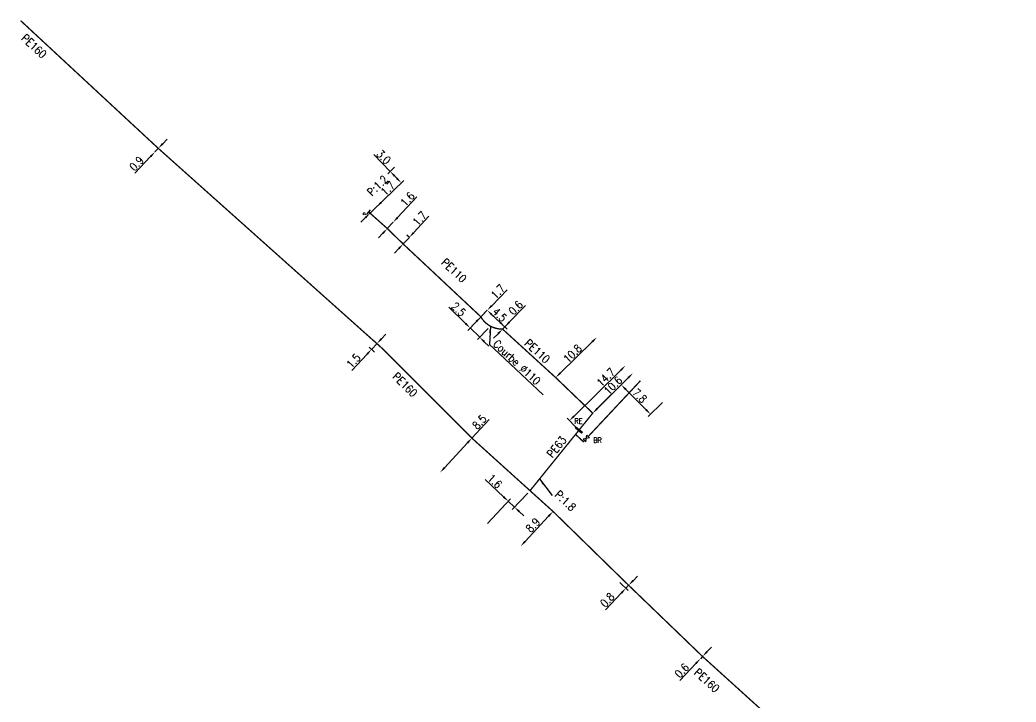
# Model space of a CAD drawing. Header units: millimetres. Extents: x 115991 to 117009, y 129000 to 129990.
# Drawn here: x 115999.9 to 116186.6, y 129501.2 to 129629.1 of the extents above; entities that cross this region are included whole.
import ezdxf
from ezdxf.enums import TextEntityAlignment as Align

# ---------------------------------------------------------------- set-up
doc = ezdxf.new("R2010")
doc.units = ezdxf.units.MM
doc.header["$PDMODE"] = 34
doc.linetypes.add('L_25_PE', pattern=[2000, 1000, 1000])
doc.linetypes.add('L_RAC_PE', pattern=[3.5, 2, -1.5])
doc.layers.get('0').update_dxf_attribs({"linetype": 'CONTINUOUS'})
doc.layers.get('DEFPOINTS').update_dxf_attribs({"linetype": 'CONTINUOUS'})
for name, color, linetype in [('L_150', 1, 'CONTINUOUS'), ('L_300', 7, 'CONTINUOUS'), ('L_340', 7, 'CONTINUOUS')]:
    doc.layers.add(name, color=color, linetype=linetype)
doc.layers.add('L_170', color=7, linetype='CONTINUOUS', plot=False)
doc.styles.add('G_ROMANS', font='ROMANS.SHX', dxfattribs={"width": 0.75})
doc.styles.get("Standard").update_dxf_attribs({"font": 'romans.shx', "width": 0.85})
doc.dimstyles.get("Standard").update_dxf_attribs({"dimtxt": 1.5, "dimasz": 1.2, "dimexe": 0.625, "dimexo": 0.625, "dimgap": 0.25, "dimtad": 1, "dimdec": 1, "dimzin": 0, "dimdsep": 46, "dimtxsty": 'Standard', "dimcen": -0.5, "dimadec": 0, "dimazin": 0, "dimtfac": 1, "dimtdec": 1, "dimtmove": 0, "dimatfit": 3, "dimfxl": 0, "dimtolj": 1, "dimtzin": 0, "dimarcsym": 0})

# ---------------------------------------------------------------- blocks, each defined once
blk = doc.blocks.new('*D108')
at = {"layer": 'DEFPOINTS', "color": 0, "linetype": 'Continuous', "transparency": 16777216}
for p in [(116066.71, 129594.03), (116065.49, 129592.85), (116065.49, 129592.85)]:
    blk.add_point(p, dxfattribs=at)
at = {"layer": 'L_340', "color": 0, "linetype": 'Continuous', "lineweight": -2, "transparency": 16777216}
for p, q in [((116067.58, 129594.87), (116070.59, 129597.78)), ((116065.49, 129592.85), (116066.71, 129594.03)), ((116064.63, 129592.02), (116063.77, 129591.18))]:
    blk.add_line(p, q, dxfattribs=at)
at = {"layer": 'L_340', "color": 0, "linetype": 'Continuous', "transparency": 16777216}
for points in [[(116067.44, 129595.01), (116067.72, 129594.73), (116066.71, 129594.03)], [(116064.49, 129592.16), (116064.77, 129591.87), (116065.49, 129592.85)]]:
    blk.add_solid(points, dxfattribs=at)
at = {"layer": 'L_340', "color": 0, "linetype": 'Continuous', "transparency": 16777216, "insert": (116068.82, 129597.46), "char_height": 1.5, "attachment_point": 5, "rotation": 44.0933}
blk.add_mtext('\\A1;1.7', dxfattribs=at)
blk = doc.blocks.new('*D109')
at = {"layer": 'DEFPOINTS', "color": 0, "linetype": 'Continuous', "transparency": 16777216}
for p in [(116069.26, 129600.68), (116070.52, 129601.89), (116065.49, 129592.85)]:
    blk.add_point(p, dxfattribs=at)
at = {"layer": 'L_340', "color": 0, "linetype": 'Continuous', "lineweight": -2, "transparency": 16777216}
for p, q in [((116069.26, 129600.68), (116066.22, 129603.82)), ((116070.07, 129601.46), (116068.81, 129600.24)), ((116065.94, 129593.29), (116071.8, 129598.96)), ((116070.51, 129599.38), (116070.1, 129599.82))]:
    blk.add_line(p, q, dxfattribs=at)
at = {"layer": 'L_340', "color": 0, "linetype": 'Continuous', "transparency": 16777216}
for points in [[(116070.24, 129599.95), (116069.95, 129599.68), (116069.26, 129600.68)], [(116070.66, 129599.52), (116070.37, 129599.25), (116071.35, 129598.52)]]:
    blk.add_solid(points, dxfattribs=at)
at = {"layer": 'L_340', "color": 0, "linetype": 'Continuous', "transparency": 16777216, "insert": (116068.04, 129603.37), "char_height": 1.5, "attachment_point": 5, "rotation": 314.0933}
blk.add_mtext('\\A1;3.0', dxfattribs=at)
blk = doc.blocks.new('*D110')
at = {"layer": 'DEFPOINTS', "color": 0, "linetype": 'Continuous', "transparency": 16777216}
for p in [(116069.82, 129591.14), (116069.82, 129591.14), (116068.73, 129589.97)]:
    blk.add_point(p, dxfattribs=at)
at = {"layer": 'L_150', "color": 0, "linetype": 'Continuous', "lineweight": -2, "transparency": 16777216}
for p, q in [((116070.64, 129592.02), (116074.25, 129595.89)), ((116068.73, 129589.97), (116069.82, 129591.14)), ((116067.91, 129589.09), (116067.09, 129588.21))]:
    blk.add_line(p, q, dxfattribs=at)
at = {"layer": 'L_150', "color": 0, "linetype": 'Continuous', "transparency": 16777216}
for points in [[(116070.49, 129592.15), (116070.79, 129591.88), (116069.82, 129591.14)], [(116067.77, 129589.23), (116068.06, 129588.95), (116068.73, 129589.97)]]:
    blk.add_solid(points, dxfattribs=at)
at = {"layer": 'L_150', "color": 0, "linetype": 'Continuous', "transparency": 16777216, "insert": (116072.5, 129595.48), "char_height": 1.5, "attachment_point": 5, "rotation": 47.0138}
blk.add_mtext('\\A1;1.6', dxfattribs=at)
blk = doc.blocks.new('*D111')
at = {"layer": 'DEFPOINTS', "color": 0, "linetype": 'Continuous', "transparency": 16777216}
for p in [(116072.86, 129588.32), (116073.37, 129587.84), (116072.21, 129586.6)]:
    blk.add_point(p, dxfattribs=at)
at = {"layer": 'L_150', "color": 0, "linetype": 'Continuous', "lineweight": -2, "transparency": 16777216}
for p, q in [((116073.68, 129589.2), (116076.54, 129592.26)), ((116071.75, 129587.03), (116071.24, 129587.51)), ((116071.69, 129587.08), (116072.86, 129588.32)), ((116072.91, 129588.27), (116072.4, 129588.75)), ((116070.87, 129586.21), (116070.05, 129585.33))]:
    blk.add_line(p, q, dxfattribs=at)
at = {"layer": 'L_150', "color": 0, "linetype": 'Continuous', "transparency": 16777216}
for points in [[(116073.53, 129589.33), (116073.82, 129589.06), (116072.86, 129588.32)], [(116070.73, 129586.34), (116071.02, 129586.07), (116071.69, 129587.08)]]:
    blk.add_solid(points, dxfattribs=at)
at = {"layer": 'L_150', "color": 0, "linetype": 'Continuous', "transparency": 16777216, "insert": (116074.79, 129591.85), "char_height": 1.5, "attachment_point": 5, "rotation": 46.8716}
blk.add_mtext('\\A1;1.7', dxfattribs=at)
blk = doc.blocks.new('*D112')
at = {"layer": 'DEFPOINTS', "color": 0, "linetype": 'Continuous', "transparency": 16777216}
for p in [(116087.45, 129574.65), (116087.45, 129574.65), (116086.27, 129573.43)]:
    blk.add_point(p, dxfattribs=at)
at = {"layer": 'L_150', "color": 0, "linetype": 'Continuous', "lineweight": -2, "transparency": 16777216}
for p, q in [((116088.29, 129575.51), (116091.21, 129578.51)), ((116086.27, 129573.43), (116087.45, 129574.65)), ((116085.44, 129572.56), (116084.6, 129571.7))]:
    blk.add_line(p, q, dxfattribs=at)
at = {"layer": 'L_150', "color": 0, "linetype": 'Continuous', "transparency": 16777216}
for points in [[(116088.15, 129575.65), (116088.43, 129575.37), (116087.45, 129574.65)], [(116085.29, 129572.7), (116085.58, 129572.43), (116086.27, 129573.43)]]:
    blk.add_solid(points, dxfattribs=at)
at = {"layer": 'L_150', "color": 0, "linetype": 'Continuous', "transparency": 16777216, "insert": (116089.45, 129578.14), "char_height": 1.5, "attachment_point": 5, "rotation": 45.8703}
blk.add_mtext('\\A1;1.7', dxfattribs=at)
blk = doc.blocks.new('*D113')
at = {"layer": 'DEFPOINTS', "color": 0, "linetype": 'Continuous', "transparency": 16777216}
for p in [(116087.45, 129574.65), (116090.33, 129571.13), (116090.75, 129571.56)]:
    blk.add_point(p, dxfattribs=at)
at = {"layer": 'L_150', "color": 0, "linetype": 'Continuous', "lineweight": -2, "transparency": 16777216}
for p, q in [((116091.58, 129572.42), (116094.63, 129575.56)), ((116087.91, 129574.22), (116091.2, 129571.14)), ((116090.33, 129571.13), (116090.75, 129571.56)), ((116089.49, 129570.27), (116088.66, 129569.41))]:
    blk.add_line(p, q, dxfattribs=at)
at = {"layer": 'L_150', "color": 0, "linetype": 'Continuous', "transparency": 16777216}
for points in [[(116091.44, 129572.56), (116091.73, 129572.28), (116090.75, 129571.56)], [(116089.35, 129570.41), (116089.64, 129570.13), (116090.33, 129571.13)]]:
    blk.add_solid(points, dxfattribs=at)
at = {"layer": 'L_150', "color": 0, "linetype": 'Continuous', "transparency": 16777216, "insert": (116092.8, 129575.12), "char_height": 1.5, "attachment_point": 5, "rotation": 45.8703}
blk.add_mtext('\\A1;0.6', dxfattribs=at)
blk = doc.blocks.new('L_340_07')
at = {"color": 0, "linetype": 'Continuous', "const_width": 0.25, "flags": 128}
blk.add_lwpolyline([(0, 0), (1.25, 0)], dxfattribs=at)
at = {"color": 0, "linetype": 'Continuous', "flags": 128}
blk.add_lwpolyline([(1.25, -0.5), (1.25, 0.5)], dxfattribs=at)
at = {"color": 0, "linetype": 'Continuous', "style": 'G_ROMANS', "width": 0.75, "flags": 3}
for tag, p in [('DEF_LEG', (0.72, -3.47)), ('DEF_COUP', (0.72, -5.97)), ('DEF_TYPE', (0.72, -8.47))]:
    blk.add_attdef(tag, text='', height=1.2, dxfattribs=at).set_placement(p, align=Align.MIDDLE)
blk = doc.blocks.new('L_300_12')
at = {"color": 0, "linetype": 'Continuous', "const_width": 0.497, "flags": 128}
blk.add_lwpolyline([(-0.25, 0, 1), (0.25, 0, 1)], format="xyb", close=True, dxfattribs=at)
at = {"color": 0, "linetype": 'Continuous', "style": 'G_ROMANS', "width": 0.75}
blk.add_text('P', height=1.5, dxfattribs=at).set_placement((0, 1.85), align=Align.MIDDLE)
at = {"color": 0, "linetype": 'Continuous', "style": 'G_ROMANS', "width": 0.75, "flags": 3}
for tag, p in [('DEF_COUP', (0, -7.5)), ('DEF_LEG', (0, -5)), ('DEF_TYPE', (0, -10))]:
    blk.add_attdef(tag, text='', height=1.2, dxfattribs=at).set_placement(p, align=Align.MIDDLE)
blk = doc.blocks.new('*D114')
at = {"layer": 'DEFPOINTS', "color": 0, "linetype": 'Continuous', "transparency": 16777216}
for p in [(116087.45, 129574.65), (116084.25, 129571.34), (116088.06, 129571.68)]:
    blk.add_point(p, dxfattribs=at)
at = {"layer": 'L_150', "color": 0, "linetype": 'Continuous', "lineweight": -2, "transparency": 16777216}
for p, q in [((116083.39, 129572.18), (116080.25, 129575.22)), ((116087.02, 129574.2), (116083.81, 129570.89)), ((116086.04, 129569.6), (116084.25, 129571.34)), ((116087.62, 129571.23), (116085.61, 129569.15)), ((116086.9, 129568.76), (116087.76, 129567.93))]:
    blk.add_line(p, q, dxfattribs=at)
at = {"layer": 'L_150', "color": 0, "linetype": 'Continuous', "transparency": 16777216}
for points in [[(116083.53, 129572.32), (116083.25, 129572.03), (116084.25, 129571.34)], [(116087.04, 129568.91), (116086.76, 129568.62), (116086.04, 129569.6)]]:
    blk.add_solid(points, dxfattribs=at)
at = {"layer": 'L_150', "color": 0, "linetype": 'Continuous', "transparency": 16777216, "insert": (116082.08, 129574.83), "char_height": 1.5, "attachment_point": 5, "rotation": 315.8703}
blk.add_mtext('\\A1;2.5', dxfattribs=at)
blk = doc.blocks.new('*D115')
at = {"layer": 'DEFPOINTS', "color": 0, "linetype": 'Continuous', "transparency": 16777216}
for p in [(116087.45, 129574.65), (116090.33, 129571.13), (116090.75, 129571.56)]:
    blk.add_point(p, dxfattribs=at)
at = {"layer": 'L_150', "color": 0, "linetype": 'Continuous', "lineweight": -2, "transparency": 16777216}
for p, q in [((116088.33, 129573.83), (116089.87, 129572.38)), ((116090.76, 129571.58), (116091.18, 129572.01))]:
    blk.add_line(p, q, dxfattribs=at)
at = {"layer": 'L_150', "color": 0, "linetype": 'Continuous', "transparency": 16777216}
for points in [[(116088.47, 129573.97), (116088.19, 129573.68), (116087.45, 129574.65)], [(116090.01, 129572.53), (116089.73, 129572.24), (116090.75, 129571.56)]]:
    blk.add_solid(points, dxfattribs=at)
at = {"layer": 'L_150', "color": 0, "linetype": 'Continuous', "transparency": 16777216, "insert": (116089.78, 129573.83), "char_height": 1.5, "attachment_point": 5, "rotation": 316.8716}
blk.add_mtext('\\A1;4.5', dxfattribs=at)
blk = doc.blocks.new('L_340_20')
at = {"linetype": 'Continuous'}
blk.add_hatch(color=0, dxfattribs=at).paths.add_polyline_path([(0.12, 0.75), (-0.12, 0.75), (-0.12, -0.75), (0.12, -0.75)])
at = {"color": 0, "linetype": 'Continuous'}
blk.add_lwpolyline([(-0.12, 0.75), (0.12, 0.75), (0.12, -0.75), (-0.12, -0.75)], close=True, dxfattribs=at)
at = {"color": 0, "linetype": 'Continuous', "width": 0.75}
for tag, height, flags, p in [('RE', 1, 8, (0, 2.19)), ('DEF_LEG', 1.2, 3, (0, -5)), ('DEF_COUP', 1.2, 3, (0, -7.5)), ('DEF_TYPE', 1.2, 3, (0, -10))]:
    blk.add_attdef(tag, text='', height=height, dxfattribs=dict(at, flags=flags)).set_placement(p, align=Align.MIDDLE)
blk = doc.blocks.new('L_300_09')
at = {"color": 0, "linetype": 'Continuous', "flags": 128}
blk.add_lwpolyline([(0.5, -0.38), (-0.5, 0.38), (-0.5, -0.38), (0.5, 0.38), (0.5, -0.38)], dxfattribs=at)
at = {"color": 0, "linetype": 'Continuous', "width": 0.75}
blk.add_attdef('NUM', text='', height=1, dxfattribs=at).set_placement((0, 1.69), align=Align.MIDDLE_CENTER)
at = {"color": 0, "linetype": 'Continuous', "width": 0.75, "flags": 3}
for tag, p in [('DEF_LEG', (0, -5)), ('DEF_COUP', (0, -7.5)), ('DEF_TYPE', (0, -10))]:
    blk.add_attdef(tag, text='', height=1.2, dxfattribs=at).set_placement(p, align=Align.MIDDLE)
blk = doc.blocks.new('*D198')
at = {"layer": 'DEFPOINTS', "color": 0, "linetype": 'Continuous', "transparency": 16777216}
for p in [(116065.77, 129567.33), (116067.82, 129567.47), (116066.8, 129566.37)]:
    blk.add_point(p, dxfattribs=at)
at = {"layer": 'L_150', "color": 0, "linetype": 'Continuous', "lineweight": -2, "transparency": 16777216}
for p, q in [((116067.37, 129567.89), (116066.34, 129568.85)), ((116067.62, 129569.3), (116068.44, 129570.18)), ((116066.34, 129566.8), (116065.32, 129567.76)), ((116066.8, 129568.43), (116065.77, 129567.33)), ((116064.95, 129566.46), (116062.08, 129563.4))]:
    blk.add_line(p, q, dxfattribs=at)
at = {"layer": 'L_150', "color": 0, "linetype": 'Continuous', "transparency": 16777216}
for points in [[(116067.47, 129569.44), (116067.76, 129569.16), (116066.8, 129568.43)], [(116064.8, 129566.59), (116065.1, 129566.32), (116065.77, 129567.33)]]:
    blk.add_solid(points, dxfattribs=at)
at = {"layer": 'L_150', "color": 0, "linetype": 'Continuous', "transparency": 16777216, "insert": (116062.38, 129565.17), "char_height": 1.5, "attachment_point": 5, "rotation": 46.8355}
blk.add_mtext('\\A1;1.5', dxfattribs=at)
blk = doc.blocks.new('*D199')
at = {"layer": 'DEFPOINTS', "color": 0, "linetype": 'Continuous', "transparency": 16777216}
for p in [(116084.58, 129550.7), (116078.64, 129544.27), (116078.64, 129544.27)]:
    blk.add_point(p, dxfattribs=at)
at = {"layer": 'L_150', "color": 0, "linetype": 'Continuous', "lineweight": -2, "transparency": 16777216}
for p, q in [((116084.58, 129550.7), (116087.8, 129554.2)), ((116079.46, 129545.15), (116083.76, 129549.82))]:
    blk.add_line(p, q, dxfattribs=at)
at = {"layer": 'L_150', "color": 0, "linetype": 'Continuous', "transparency": 16777216}
for points in [[(116083.61, 129549.96), (116083.91, 129549.69), (116084.58, 129550.7)], [(116079.31, 129545.29), (116079.6, 129545.02), (116078.64, 129544.27)]]:
    blk.add_solid(points, dxfattribs=at)
at = {"layer": 'L_150', "color": 0, "linetype": 'Continuous', "transparency": 16777216, "insert": (116085.99, 129553.71), "char_height": 1.5, "attachment_point": 5, "rotation": 47.3103}
blk.add_mtext('\\A1;8.5', dxfattribs=at)
blk = doc.blocks.new('*D200')
at = {"layer": 'DEFPOINTS', "color": 0, "linetype": 'Continuous', "transparency": 16777216}
for p in [(116099.79, 129536.96), (116093.72, 129530.45), (116093.72, 129530.45)]:
    blk.add_point(p, dxfattribs=at)
at = {"layer": 'L_150', "color": 0, "linetype": 'Continuous', "lineweight": -2, "transparency": 16777216}
blk.add_line((116098.97, 129536.08), (116094.54, 129531.33), dxfattribs=at)
at = {"layer": 'L_150', "color": 0, "linetype": 'Continuous', "transparency": 16777216}
for points in [[(116098.82, 129536.22), (116099.12, 129535.94), (116099.79, 129536.96)], [(116094.39, 129531.46), (116094.68, 129531.19), (116093.72, 129530.45)]]:
    blk.add_solid(points, dxfattribs=at)
at = {"layer": 'L_150', "color": 0, "linetype": 'Continuous', "transparency": 16777216, "insert": (116096.02, 129534.39), "char_height": 1.5, "attachment_point": 5, "rotation": 46.9969}
blk.add_mtext('\\A1;8.9', dxfattribs=at)
blk = doc.blocks.new('*D201')
at = {"layer": 'DEFPOINTS', "color": 0, "linetype": 'Continuous', "transparency": 16777216}
for p in [(116111.86, 129524.08), (116113.44, 129522.58), (116113.96, 129523.12)]:
    blk.add_point(p, dxfattribs=at)
at = {"layer": 'L_150', "color": 0, "linetype": 'Continuous', "lineweight": -2, "transparency": 16777216}
for p, q in [((116114.78, 129523.99), (116115.61, 129524.86)), ((116112.31, 129523.65), (116113.89, 129522.14)), ((116113.96, 129523.12), (116113.44, 129522.58)), ((116112.62, 129521.7), (116109.61, 129518.54))]:
    blk.add_line(p, q, dxfattribs=at)
at = {"layer": 'L_150', "color": 0, "linetype": 'Continuous', "transparency": 16777216}
for points in [[(116114.64, 129524.13), (116114.93, 129523.85), (116113.96, 129523.12)], [(116112.47, 129521.84), (116112.76, 129521.57), (116113.44, 129522.58)]]:
    blk.add_solid(points, dxfattribs=at)
at = {"layer": 'L_150', "color": 0, "linetype": 'Continuous', "transparency": 16777216, "insert": (116109.97, 129520.37), "char_height": 1.5, "attachment_point": 5, "rotation": 46.478}
blk.add_mtext('\\A1;0.8', dxfattribs=at)
blk = doc.blocks.new('*D202')
at = {"layer": 'DEFPOINTS', "color": 0, "linetype": 'Continuous', "transparency": 16777216}
for p in [(116095.48, 129540.85), (116091.41, 129538.86), (116087.07, 129534.27)]:
    blk.add_point(p, dxfattribs=at)
at = {"layer": 'L_150', "color": 0, "linetype": 'Continuous', "lineweight": -2, "transparency": 16777216}
for p, q in [((116090.53, 129539.69), (116087.1, 129542.92)), ((116087.5, 129534.72), (116091.83, 129539.32)), ((116092.57, 129537.77), (116091.41, 129538.86)), ((116095.05, 129540.4), (116092.14, 129537.31)), ((116093.44, 129536.94), (116094.32, 129536.12))]:
    blk.add_line(p, q, dxfattribs=at)
at = {"layer": 'L_150', "color": 0, "linetype": 'Continuous', "transparency": 16777216}
for points in [[(116090.67, 129539.83), (116090.39, 129539.54), (116091.41, 129538.86)], [(116093.58, 129537.09), (116093.31, 129536.8), (116092.57, 129537.77)]]:
    blk.add_solid(points, dxfattribs=at)
at = {"layer": 'L_150', "color": 0, "linetype": 'Continuous', "transparency": 16777216, "insert": (116088.88, 129542.62), "char_height": 1.5, "attachment_point": 5, "rotation": 316.6998}
blk.add_mtext('\\A1;1.6', dxfattribs=at)
blk = doc.blocks.new('*D203')
at = {"layer": 'DEFPOINTS', "color": 0, "linetype": 'Continuous', "transparency": 16777216}
for p in [(116120.73, 129557.82), (116107.23, 129555.38), (116118.07, 129555.17)]:
    blk.add_point(p, dxfattribs=at)
at = {"layer": 'L_150', "color": 0, "linetype": 'Continuous', "lineweight": -2, "transparency": 16777216}
for p, q in [((116107.67, 129555.82), (116113.01, 129561.13)), ((116113.41, 129559.84), (116117.22, 129556.02)), ((116120.29, 129557.37), (116117.63, 129554.73))]:
    blk.add_line(p, q, dxfattribs=at)
at = {"layer": 'L_150', "color": 0, "linetype": 'Continuous', "transparency": 16777216}
for points in [[(116113.55, 129559.98), (116113.27, 129559.7), (116112.57, 129560.69)], [(116117.37, 129556.16), (116117.08, 129555.88), (116118.07, 129555.17)]]:
    blk.add_solid(points, dxfattribs=at)
at = {"layer": 'L_150', "color": 0, "linetype": 'Continuous', "transparency": 16777216, "insert": (116116.03, 129558.64), "char_height": 1.5, "attachment_point": 5, "rotation": 314.8895}
blk.add_mtext('\\A1;7.8', dxfattribs=at)
blk = doc.blocks.new('*D205')
at = {"layer": 'DEFPOINTS', "color": 0, "linetype": 'Continuous', "transparency": 16777216}
for p in [(116114.74, 129562.86), (116114.74, 129562.86), (116107.23, 129555.38)]:
    blk.add_point(p, dxfattribs=at)
at = {"layer": 'L_150', "color": 0, "linetype": 'Continuous', "lineweight": -2, "transparency": 16777216}
blk.add_line((116108.08, 129556.23), (116113.89, 129562.01), dxfattribs=at)
at = {"layer": 'L_150', "color": 0, "linetype": 'Continuous', "transparency": 16777216}
for points in [[(116113.75, 129562.16), (116114.03, 129561.87), (116114.74, 129562.86)], [(116107.94, 129556.37), (116108.22, 129556.09), (116107.23, 129555.38)]]:
    blk.add_solid(points, dxfattribs=at)
at = {"layer": 'L_150', "color": 0, "linetype": 'Continuous', "transparency": 16777216, "insert": (116111.02, 129560.56), "char_height": 1.5, "attachment_point": 5, "rotation": 44.8895}
blk.add_mtext('\\A1;10.6', dxfattribs=at)
blk = doc.blocks.new('*D204')
at = {"layer": 'DEFPOINTS', "color": 0, "linetype": 'Continuous', "transparency": 16777216}
for p in [(116108.01, 129569.6), (116108.01, 129569.6), (116100.28, 129562.05)]:
    blk.add_point(p, dxfattribs=at)
at = {"layer": 'L_150', "color": 0, "linetype": 'Continuous', "lineweight": -2, "transparency": 16777216}
blk.add_line((116101.14, 129562.89), (116107.15, 129568.77), dxfattribs=at)
at = {"layer": 'L_150', "color": 0, "linetype": 'Continuous', "transparency": 16777216}
for points in [[(116107.01, 129568.91), (116107.29, 129568.62), (116108.01, 129569.6)], [(116101, 129563.04), (116101.28, 129562.75), (116100.28, 129562.05)]]:
    blk.add_solid(points, dxfattribs=at)
at = {"layer": 'L_150', "color": 0, "linetype": 'Continuous', "transparency": 16777216, "insert": (116103.45, 129566.54), "char_height": 1.5, "attachment_point": 5, "rotation": 44.3517}
blk.add_mtext('\\A1;10.8', dxfattribs=at)
blk = doc.blocks.new('*D206')
at = {"layer": 'DEFPOINTS', "color": 0, "linetype": 'Continuous', "transparency": 16777216}
for p in [(116113.36, 129564.27), (116113.36, 129564.27), (116104.64, 129552.17)]:
    blk.add_point(p, dxfattribs=at)
at = {"layer": 'L_340', "color": 0, "linetype": 'Continuous', "lineweight": -2, "transparency": 16777216}
for p, q in [((116103.72, 129554.82), (116112.5, 129563.43)), ((116104.2, 129552.62), (116102.43, 129554.42))]:
    blk.add_line(p, q, dxfattribs=at)
at = {"layer": 'L_340', "color": 0, "linetype": 'Continuous', "transparency": 16777216}
for points in [[(116112.36, 129563.58), (116112.64, 129563.29), (116113.36, 129564.27)], [(116103.58, 129554.96), (116103.86, 129554.68), (116102.87, 129553.98)]]:
    blk.add_solid(points, dxfattribs=at)
at = {"layer": 'L_340', "color": 0, "linetype": 'Continuous', "transparency": 16777216, "insert": (116109.69, 129562.08), "char_height": 1.5, "attachment_point": 5, "rotation": 44.4576}
blk.add_mtext('\\A1;14.7', dxfattribs=at)
blk = doc.blocks.new('*D209')
at = {"layer": 'DEFPOINTS', "color": 0, "linetype": 'Continuous', "transparency": 16777216}
for p in [(116127.4, 129509.36), (116127.4, 129509.36), (116127.81, 129509.79)]:
    blk.add_point(p, dxfattribs=at)
at = {"layer": 'L_150', "color": 0, "linetype": 'Continuous', "lineweight": -2, "transparency": 16777216}
for p, q in [((116128.63, 129510.67), (116129.46, 129511.54)), ((116127.81, 129509.79), (116127.4, 129509.36)), ((116126.58, 129508.48), (116123.58, 129505.3))]:
    blk.add_line(p, q, dxfattribs=at)
at = {"layer": 'L_150', "color": 0, "linetype": 'Continuous', "transparency": 16777216}
for points in [[(116126.43, 129508.62), (116126.72, 129508.35), (116127.4, 129509.36)], [(116128.49, 129510.8), (116128.78, 129510.53), (116127.81, 129509.79)]]:
    blk.add_solid(points, dxfattribs=at)
at = {"layer": 'L_150', "color": 0, "linetype": 'Continuous', "transparency": 16777216, "insert": (116123.94, 129507.14), "char_height": 1.5, "attachment_point": 5, "rotation": 46.7326}
blk.add_mtext('\\A1;0.6', dxfattribs=at)
blk = doc.blocks.new('*D197')
at = {"layer": 'DEFPOINTS', "color": 0, "linetype": 'Continuous', "transparency": 16777216}
for p in [(116025.19, 129604.34), (116025.19, 129604.34), (116025.81, 129604.99)]:
    blk.add_point(p, dxfattribs=at)
at = {"layer": 'L_150', "color": 0, "linetype": 'Continuous', "lineweight": -2, "transparency": 16777216}
for p, q in [((116026.63, 129605.86), (116027.46, 129606.73)), ((116025.81, 129604.99), (116025.19, 129604.34)), ((116024.37, 129603.46), (116021.41, 129600.33))]:
    blk.add_line(p, q, dxfattribs=at)
at = {"layer": 'L_150', "color": 0, "linetype": 'Continuous', "transparency": 16777216}
for points in [[(116024.22, 129603.6), (116024.51, 129603.33), (116025.19, 129604.34)], [(116026.49, 129606), (116026.78, 129605.72), (116025.81, 129604.99)]]:
    blk.add_solid(points, dxfattribs=at)
at = {"layer": 'L_150', "color": 0, "linetype": 'Continuous', "transparency": 16777216, "insert": (116021.75, 129602.15), "char_height": 1.5, "attachment_point": 5, "rotation": 46.6413}
blk.add_mtext('\\A1;0.9', dxfattribs=at)

msp = doc.modelspace()

# ---------------------------------------------------------------- linework, layer by layer
at = {"layer": 'L_150', "linetype": 'L_25_PE', "const_width": 0.25, "flags": 128}
for points in [[(116186.45, 129461.81), (116186.13, 129461.43), (116186.13, 129461.43), (116161.89, 129483), (116163.07, 129484.23), (116159.36, 129487.8), (116157.18, 129489.9), (116153.67, 129486.27), (116151.99, 129487.89), (116127.81, 129509.79), (116113.96, 129523.12), (116099.79, 129536.96), (116095.48, 129540.85), (116084.58, 129550.7), (116067.82, 129567.47), (116025.81, 129604.99), (116000, 129628.93)], [(116104.64, 129552.17), (116104.01, 129551.4), (116095.48, 129540.85)]]:
    msp.add_lwpolyline(points, dxfattribs=at)
msp.add_lwpolyline([(116065.49, 129592.85), (116068.73, 129589.97), (116071.69, 129587.08), (116072.21, 129586.6), (116086.27, 129573.43, 0.148615), (116088.06, 129571.68, 0.124485), (116090.33, 129571.13), (116090.33, 129571.13), (116100.28, 129562.05), (116107.23, 129555.38), (116104.64, 129552.17)], format="xyb", dxfattribs=at)
at = {"layer": 'L_170', "linetype": 'L_RAC_PE', "const_width": 0.25, "flags": 128}
for points in [[(116106.37, 129550.99), (116116.17, 129561.45)], [(116104.01, 129551.4), (116104.01, 129551.4), (116104.01, 129551.4), (116104.01, 129551.4), (116105.47, 129550.03), (116105.69, 129550.27)]]:
    msp.add_lwpolyline(points, dxfattribs=at)

# ---------------------------------------------------------------- block references
at = {"layer": 'L_300', "xscale": 0.5, "yscale": 0.5, "zscale": 0.5, "rotation": 96.98098330468682}
msp.add_blockref('L_300_12', (116065.49, 129592.85), dxfattribs=at)
at = {"layer": 'L_300'}
ref = msp.add_blockref('L_300_09', (116106.03, 129550.63), dxfattribs=dict(at, rotation=46.87170914939459))
ref.add_attrib('NUM', 'BR', dxfattribs={"layer": '0', "color": 0, "linetype": 'Continuous', "height": 1, "width": 0.75}).set_placement((116108.12, 129550.31), align=Align.MIDDLE_CENTER)
at = {"layer": 'L_340', "xscale": 0.3, "rotation": 138.3068103089324}
msp.add_blockref('L_340_07', (116065.49, 129592.85), dxfattribs=at)
at = {"layer": 'L_340'}
ref = msp.add_blockref('L_340_20', (116104.64, 129552.17), dxfattribs=dict(at, rotation=51.02388411851309))
ref.add_attrib('RE', 'RE', dxfattribs={"layer": '0', "color": 0, "linetype": 'Continuous', "height": 1, "width": 0.75}).set_placement((116104.55, 129553.9), align=Align.MIDDLE)

# ---------------------------------------------------------------- texts
at = {"layer": 'L_150', "linetype": 'Continuous', "width": 0.85}
for s, rotation, p in [('PE160', 317.1459, (116000, 129625.46)), ('PE110', 316.8191, (116078.73, 129583.43)), ('PE110', 317.6398, (116094.31, 129568.28)), ('PE160', 314.9855, (116069.58, 129562.12)), ('PE63', 51.0239, (116099.68, 129546.88)), ('PE160', 317.8222, (116126.08, 129506.58))]:
    msp.add_text(s, height=1.5, rotation=rotation, dxfattribs=at).set_placement(p)
at = {"layer": 'L_150', "linetype": 'Continuous', "char_height": 1.5, "attachment_point": 7}
for s, insert, rotation in [('\\A1;Courbe %%C110', (116088.41, 129568.19), 316.8177), ('\\A1;P:1.8', (116100, 129539.93), 316.3113)]:
    msp.add_mtext(s, dxfattribs=dict(at, insert=insert, rotation=rotation))
at = {"layer": 'L_340', "linetype": 'Continuous', "width": 0.85}
msp.add_text('P:1.2', height=1.5, rotation=44.0933, dxfattribs=at).set_placement((116065.83, 129595.93))

# ---------------------------------------------------------------- dimensions: what is measured, and where the dimension line sits
at = {"layer": 'L_150', "linetype": 'Continuous'}
for base, p1, p2, angle, picture, middle in [((116025.19, 129604.34), (116025.81, 129604.99), (116025.19, 129604.34), 46.6413, '*D197', (116022.48, 129601.46)), ((116069.82, 129591.14), (116068.73, 129589.97), (116069.82, 129591.14), 227.0138, '*D110', (116073.23, 129594.8)), ((116072.86, 129588.32), (116072.21, 129586.6), (116073.37, 129587.84), 226.8716, '*D111', (116075.52, 129591.16)), ((116087.45, 129574.65), (116086.27, 129573.43), (116087.45, 129574.65), 225.8703, '*D112', (116090.17, 129577.44)), ((116084.25, 129571.34), (116088.06, 129571.68), (116087.45, 129574.65), 315.8703, '*D114', (116081.39, 129574.12)), ((116090.75, 129571.56), (116087.45, 129574.65), (116090.33, 129571.13), 316.8716, '*D115', (116089.1, 129573.1)), ((116065.77, 129567.33), (116067.82, 129567.47), (116066.8, 129566.37), 46.8355, '*D198', (116063.11, 129564.49)), ((116108.01, 129569.6), (116100.28, 129562.05), (116108.01, 129569.6), 224.3517, '*D204', (116104.15, 129565.83)), ((116114.74, 129562.86), (116107.23, 129555.38), (116114.74, 129562.86), 224.8895, '*D205', (116111.72, 129559.85)), ((116118.07, 129555.17), (116107.23, 129555.38), (116120.73, 129557.82), 134.8895, '*D203', (116115.32, 129557.93)), ((116091.41, 129538.86), (116095.48, 129540.85), (116087.07, 129534.27), 316.6998, '*D202', (116088.19, 129541.89)), ((116093.72, 129530.45), (116099.79, 129536.96), (116093.72, 129530.45), 46.9969, '*D200', (116096.75, 129533.7)), ((116113.44, 129522.58), (116113.96, 129523.12), (116111.86, 129524.08), 46.478, '*D201', (116110.7, 129519.68)), ((116127.4, 129509.36), (116127.81, 129509.79), (116127.4, 129509.36), 46.7326, '*D209', (116124.67, 129506.45))]:
    dim = msp.add_linear_dim(base=base, p1=p1, p2=p2, angle=angle, dimstyle='Standard', dxfattribs=at)
    dim.commit()
    dim.dimension.update_dxf_attribs({"geometry": picture, "text_midpoint": middle, "dimtype": 160})
for base, p1, p2, angle, text, picture, middle in [((116090.75, 129571.56), (116090.33, 129571.13), (116087.45, 129574.65), 45.8703, '0.6', '*D113', (116093.52, 129574.42)), ((116078.64, 129544.27), (116084.58, 129550.7), (116078.64, 129544.27), 47.3103, '8.5', '*D199', (116086.73, 129553.03))]:
    dim = msp.add_linear_dim(base=base, p1=p1, p2=p2, angle=angle, text=text, dimstyle='Standard', dxfattribs=at)
    dim.commit()
    dim.dimension.update_dxf_attribs({"geometry": picture, "text_midpoint": middle, "dimtype": 160})
at = {"layer": 'L_340', "linetype": 'Continuous'}
for base, p1, p2, angle, picture, middle in [((116069.26, 129600.68), (116065.49, 129592.85), (116070.52, 129601.89), 134.0933, '*D109', (116067.32, 129602.68)), ((116065.49, 129592.85), (116066.71, 129594.03), (116065.49, 129592.85), 44.0933, '*D108', (116069.51, 129596.74))]:
    dim = msp.add_linear_dim(base=base, p1=p1, p2=p2, angle=angle, dimstyle='Standard', dxfattribs=at)
    dim.commit()
    dim.dimension.update_dxf_attribs({"geometry": picture, "text_midpoint": middle, "dimtype": 160})
dim = msp.add_linear_dim(base=(116113.36, 129564.27), p1=(116104.64, 129552.17), p2=(116113.36, 129564.27), angle=224.4576, dimstyle='Standard', override={"dimatfit": 0}, dxfattribs=at)
dim.commit()
dim.dimension.update_dxf_attribs({"geometry": '*D206', "text_midpoint": (116110.39, 129561.36), "dimtype": 160})

# ---------------------------------------------------------------- leaders
at = {"layer": 'L_150', "linetype": 'Continuous', "annotation_type": 0, "has_hookline": 1, "hookline_direction": 0, "text_width": 12.32, "horizontal_direction": (0.72918, -0.684322, 0)}
msp.add_leader([(116088.06, 129571.68), (116087.88, 129568.26), (116088.75, 129567.44)], dimstyle='Standard', override={"dimgap": 0.25, "dimtad": 1}, dxfattribs=at)
at = {"layer": 'L_150', "linetype": 'Continuous'}
msp.add_leader([(116097.26, 129543.06), (116099.64, 129539.92)], dimstyle='Standard', dxfattribs=at)

doc.saveas('drawing.dxf')
